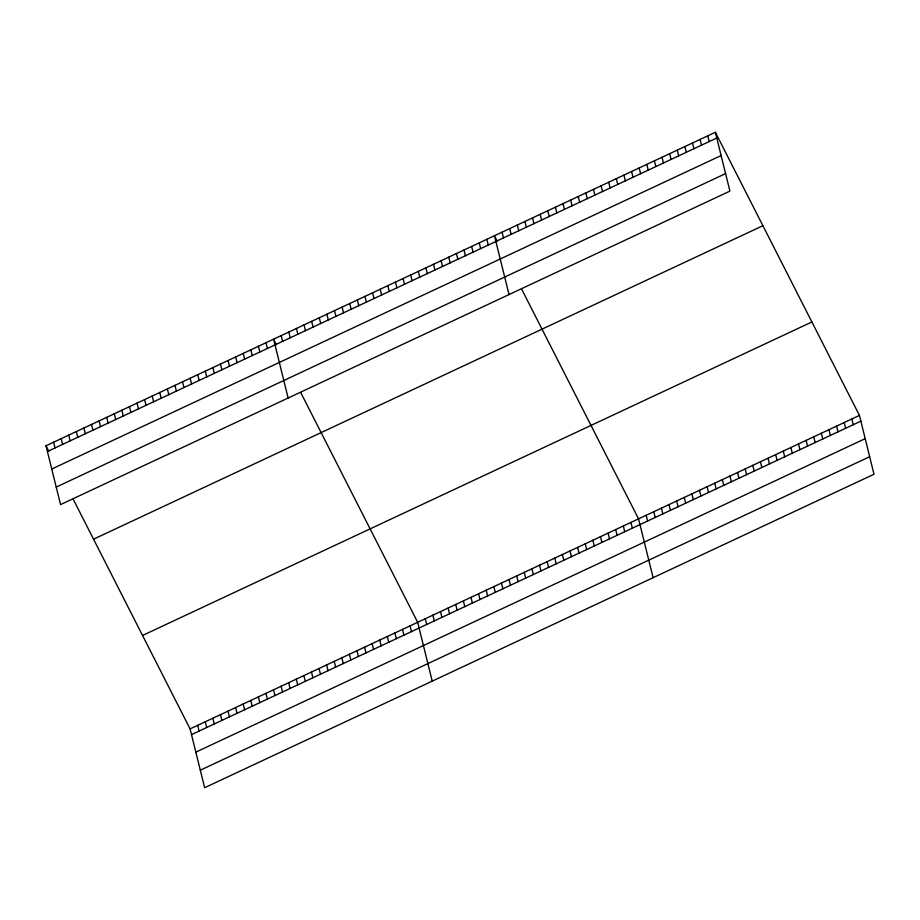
<?xml version="1.0" encoding="UTF-8"?>
<svg xmlns="http://www.w3.org/2000/svg" width="920" height="920" viewBox="0 0 920 920"><rect width="100%" height="100%" fill="white"/><g stroke="black" fill="none" stroke-linecap="round" stroke-linejoin="round"><path stroke-width="1.38" d="M715.357 132.284L729.917 191.118L60.559 504.597L46 445.763L715.357 132.284L859.441 415.403L874 474.237L204.642 787.716L190.083 728.881L73.174 499.146M47.426 451.501L716.772 138.023M51.761 469.027L721.107 155.549M56.223 487.082L725.581 173.604M93.552 539.189L762.898 225.71M142.542 635.456L811.888 321.966M190.083 728.881L859.441 415.403M191.509 734.62L860.856 421.141M195.845 752.146L865.191 438.667M200.307 770.201L869.664 456.711M497.294 241.293L494.466 235.727L509.024 294.572M521.64 289.121L638.549 518.846L653.119 577.691M276.414 344.735L273.585 339.181L288.144 398.015M300.748 392.564L417.668 622.299L432.228 681.133M46 445.763L48.829 451.329M851.817 418.968L853.242 424.706M844.203 422.533L845.63 428.272M836.591 426.098L838.005 431.848M828.977 429.663L830.392 435.413M821.353 433.239L822.779 438.978M813.74 436.804L815.154 442.543M806.127 440.369L807.541 446.108M798.502 443.934L799.928 449.684M790.889 447.499L792.304 453.249M707.733 135.849L709.159 141.599M783.276 451.076L784.691 456.815M700.12 139.415L701.534 145.165M775.652 454.641L777.078 460.379M692.507 142.979L693.921 148.73M768.039 458.206L769.453 463.944M684.882 146.556L686.308 152.294M760.426 461.771L761.841 467.521M677.269 150.121L678.684 155.859M752.801 465.336L754.227 471.086M669.656 153.686L671.071 159.424M745.188 468.901L746.614 474.651M662.032 157.251L663.458 163.001M737.575 472.477L738.99 478.216M654.419 160.816L655.833 166.566M729.951 476.042L731.377 481.781M646.806 164.392L648.22 170.131M722.338 479.607L723.764 485.346M639.181 167.958L640.607 173.696M714.725 483.172L716.139 488.922M631.568 171.522L632.994 177.261M707.1 486.737L708.526 492.487M623.956 175.087L625.37 180.837M699.487 490.314L700.913 496.053M616.331 178.652L617.757 184.402M691.874 493.879L693.289 499.617M608.718 182.229L610.144 187.967M684.25 497.444L685.676 503.182M601.105 185.794L602.519 191.532M676.637 501.009L678.063 506.759M593.481 189.359L594.906 195.097M669.024 504.574L670.438 510.324M585.867 192.924L587.293 198.674M661.399 508.15L662.825 513.889M578.254 196.489L579.669 202.239M653.786 511.716L655.212 517.454M570.63 200.065L572.056 205.804M646.173 515.28L647.588 521.019M563.017 203.63L564.443 209.369M555.404 207.195L556.818 212.934M630.936 522.41L632.362 528.16M547.779 210.761L549.205 216.511M623.323 525.976L624.737 531.726M540.166 214.325L541.592 220.075M615.698 529.552L617.124 535.29M532.553 217.89L533.968 223.64M608.085 533.117L609.511 538.856M524.929 221.467L526.355 227.205M600.472 536.682L601.887 542.432M517.316 225.032L518.742 230.77M592.848 540.247L594.274 545.997M509.703 228.597L511.117 234.335M585.235 543.812L586.661 549.562M502.078 232.162L503.504 237.912M577.622 547.389L579.036 553.127M569.997 550.953L571.423 556.692M486.852 239.303L488.267 245.042M562.384 554.518L563.81 560.257M479.228 242.868L480.654 248.607M554.771 558.083L556.186 563.833M471.615 246.433L473.041 252.172M547.147 561.648L548.573 567.398M464.002 249.998L465.416 255.748M539.534 565.225L540.96 570.963M456.377 253.564L457.803 259.313M531.921 568.79L533.335 574.528M448.764 257.14L450.19 262.878M524.297 572.355L525.722 578.093M441.151 260.705L442.566 266.443M516.683 575.92L518.109 581.67M433.527 264.27L434.953 270.008M509.07 579.485L510.485 585.235M425.914 267.835L427.34 273.585M501.446 583.061L502.872 588.8M418.301 271.4L419.716 277.15M493.833 586.626L495.259 592.365M410.676 274.965L412.103 280.715M486.22 590.192L487.634 595.93M403.063 278.541L404.489 284.28M478.595 593.756L480.022 599.506M395.45 282.106L396.865 287.845M470.982 597.321L472.409 603.071M387.826 285.671L389.252 291.421M463.369 600.886L464.784 606.636M380.213 289.236L381.639 294.986M455.745 604.463L457.171 610.202M372.6 292.801L374.014 298.551M448.132 608.028L449.558 613.766M364.975 296.378L366.401 302.116M440.519 611.593L441.933 617.343M357.362 299.943L358.788 305.681M432.906 615.158L434.32 620.908M349.749 303.508L351.164 309.247M425.281 618.723L426.707 624.473M342.125 307.073L343.551 312.823M334.512 310.638L335.938 316.388M410.078 625.853L411.504 631.591M326.899 314.214L328.313 319.953M402.5 629.395L403.914 635.145M319.274 317.779L320.7 323.518M394.91 632.948L396.336 638.698M311.661 321.344L313.087 327.083M387.32 636.502L388.746 642.252M304.048 324.909L305.463 330.659M379.741 640.056L381.156 645.806M296.435 328.474L297.85 334.224M372.151 643.609L373.577 649.359M288.811 332.051L290.237 337.789M364.561 647.162L365.987 652.912M281.198 335.616L282.612 341.354M356.983 650.716L358.397 656.466M349.393 654.269L350.819 660.008M265.995 342.734L267.409 348.473M341.803 657.823L343.229 663.561M258.405 346.288L259.831 352.026M334.224 661.376L335.639 667.115M250.827 349.841L252.241 355.58M326.634 664.93L328.06 670.668M243.236 353.395L244.662 359.133M319.044 668.483L320.471 674.222M235.646 356.948L237.072 362.687M311.466 672.037L312.88 677.775M228.068 360.502L229.482 366.24M303.876 675.591L305.302 681.329M220.478 364.044L221.904 369.794M296.286 679.144L297.712 684.882M212.888 367.597L214.314 373.347M288.707 682.697L290.122 688.436M205.309 371.151L206.724 376.901M281.117 686.24L282.543 691.99M197.719 374.704L199.145 380.454M273.527 689.793L274.953 695.543M190.13 378.258L191.555 384.008M265.949 693.346L267.363 699.096M182.551 381.811L183.965 387.561M258.359 696.9L259.785 702.65M174.961 385.365L176.387 391.115M250.78 700.453L252.195 706.203M167.371 388.918L168.797 394.657M243.19 704.007L244.605 709.757M159.792 392.472L161.207 398.21M235.6 707.56L237.026 713.31M152.202 396.025L153.629 401.764M228.022 711.114L229.436 716.852M144.612 399.579L146.038 405.317M220.432 714.668L221.858 720.406M137.034 403.132L138.448 408.871M212.842 718.221L214.268 723.959M129.444 406.686L130.87 412.424M205.263 721.774L206.678 727.513M121.865 410.239L123.28 415.978M197.673 725.328L199.099 731.067M114.275 413.793L115.69 419.531M106.685 417.346L108.111 423.085M99.107 420.888L100.521 426.638M91.517 424.442L92.943 430.192M83.927 427.995L85.353 433.745M76.349 431.549L77.763 437.299M68.758 435.103L70.184 440.853M61.168 438.656L62.594 444.406M53.59 442.209L55.004 447.959"/></g></svg>
